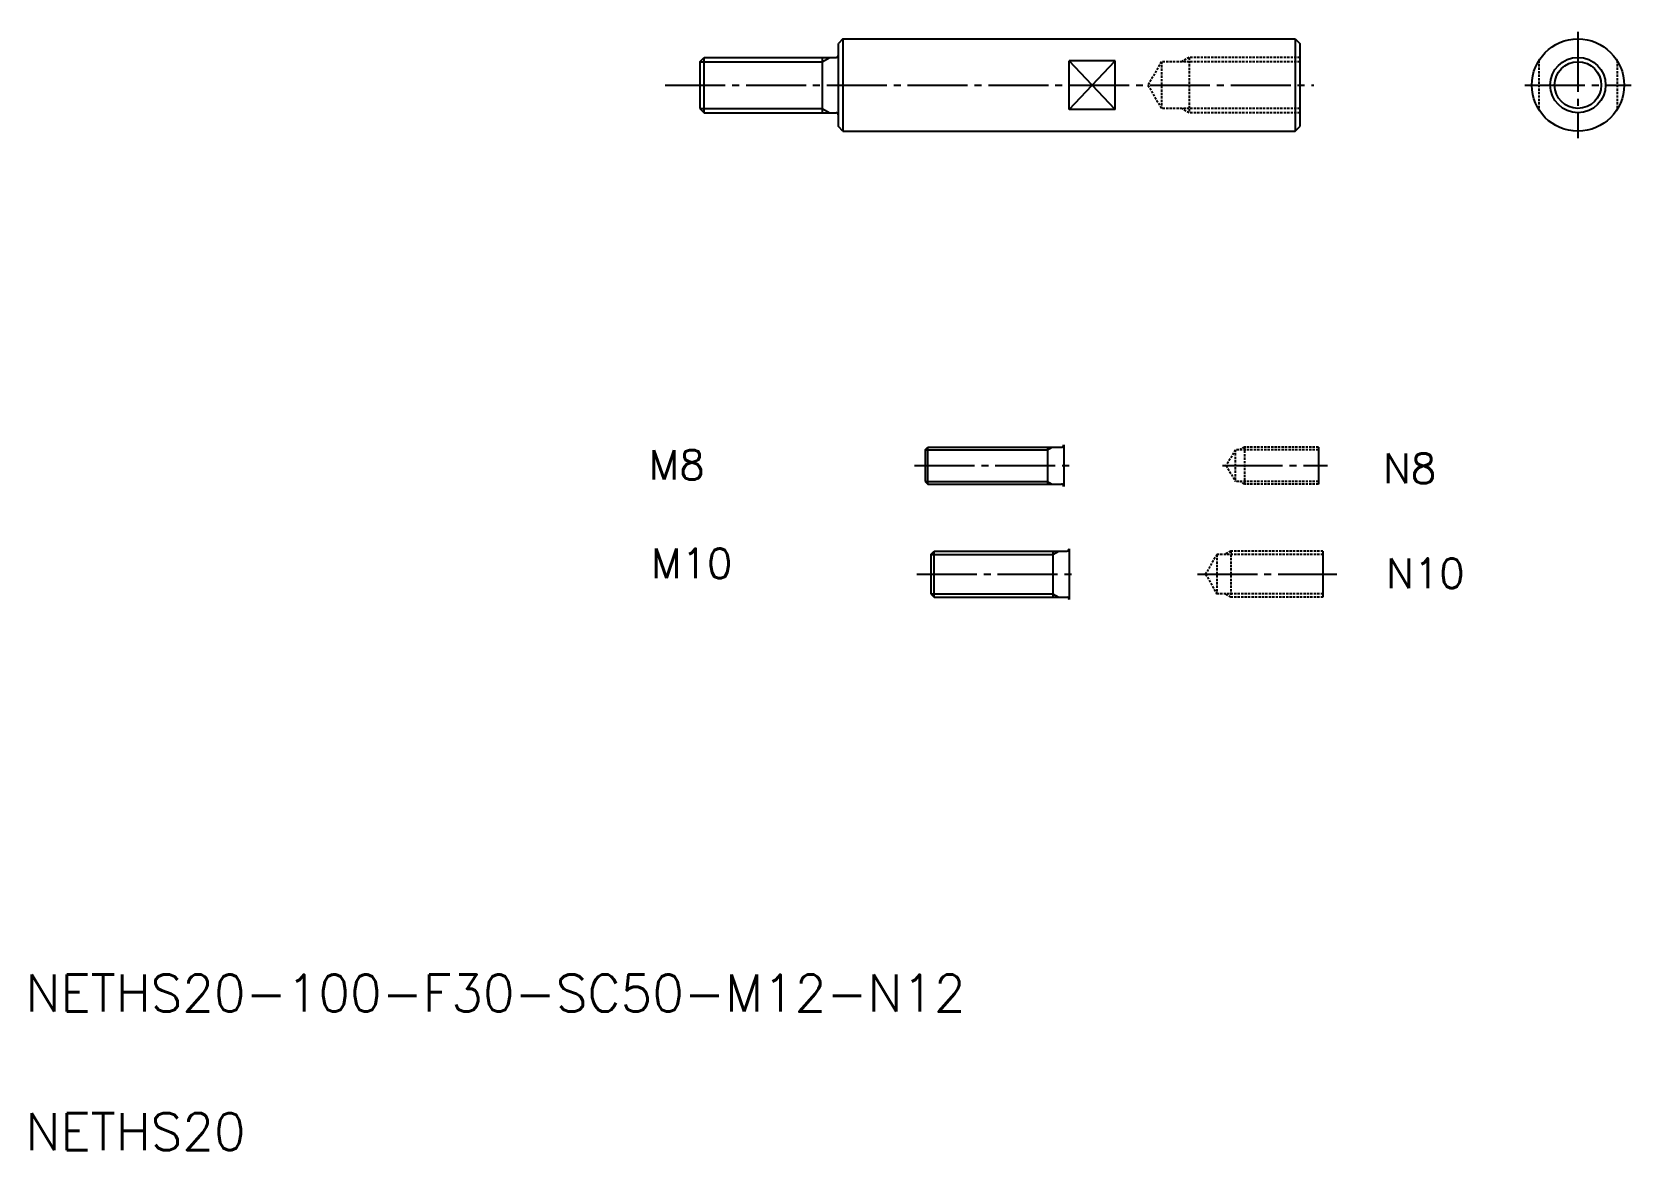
# Model space of a CAD drawing. Extents: x 21 to 368, y 20 to 262.
import ezdxf

# ---------------------------------------------------------------- set-up
doc = ezdxf.new("R2010")
doc.units = 0
doc.linetypes.add('CENTER', pattern=[17.5, 13, -1.5, 1.5, -1.5])
doc.linetypes.add('DASHED', pattern=[0.75, 0.5, -0.25])
doc.layers.get('0').update_dxf_attribs({"linetype": 'CONTINUOUS'})
doc.layers.add('CENTER', color=1, linetype='CENTER')
doc.styles.get("Standard").update_dxf_attribs({"font": 'txt', "height": 6.4, "bigfont": 'BIGFONT'})

msp = doc.modelspace()

# ---------------------------------------------------------------- linework, layer by layer
at = {"color": 7, "linetype": 'CONTINUOUS'}
for p, q in [((197.08, 260.73), (196.08, 259.73)), ((197.08, 260.73), (295.08, 260.73)), ((197.08, 260.73), (197.08, 240.73)), ((295.08, 260.73), (296.08, 259.73)), ((295.08, 260.73), (295.08, 240.73)), ((166.08, 255.79), (167.02, 256.73)), ((167.02, 244.73), (167.02, 256.73)), ((167.02, 256.73), (195.58, 256.73)), ((192.58, 256.73), (192.58, 244.73)), ((196.08, 241.73), (196.08, 259.73)), ((296.08, 259.73), (296.08, 241.73)), ((166.08, 255.79), (166.08, 245.67)), ((246.08, 245.46), (246.08, 256)), ((256.08, 256), (246.08, 256)), ((256.08, 245.46), (256.08, 256)), ((166.08, 245.67), (167.02, 244.73)), ((167.02, 244.73), (195.58, 244.73)), ((256.08, 245.46), (246.08, 245.46)), ((197.08, 240.73), (196.08, 241.73)), ((197.08, 240.73), (295.08, 240.73)), ((295.08, 240.73), (296.08, 241.73)), ((214.92, 171.69), (215.5, 172.27)), ((214.92, 171.69), (214.92, 164.85)), ((215.5, 172.27), (244.42, 172.27)), ((215.5, 164.27), (215.5, 172.27)), ((244.92, 172.77), (244.92, 163.77)), ((300.08, 172.28), (300.08, 164.28)), ((214.92, 164.85), (215.5, 164.27)), ((215.5, 164.27), (244.42, 164.27)), ((216.08, 149.03), (216.83, 149.78)), ((216.08, 149.03), (216.08, 140.53)), ((216.83, 149.78), (245.58, 149.78)), ((216.83, 139.78), (216.83, 149.78)), ((242.58, 149.78), (242.58, 139.78)), ((246.08, 150.28), (246.08, 139.28)), ((301.08, 149.78), (301.08, 139.78)), ((216.08, 140.53), (216.83, 139.78)), ((216.83, 139.78), (245.58, 139.78))]:
    msp.add_line(p, q, dxfattribs=at)
at = {"color": 3, "linetype": 'CONTINUOUS'}
for p, q in [((192.58, 255.79), (194.21, 256.73)), ((166.08, 255.79), (192.58, 255.79)), ((246.08, 245.46), (256.08, 256)), ((256.08, 245.46), (246.08, 256)), ((166.08, 245.67), (192.58, 245.67)), ((192.58, 245.67), (194.21, 244.73)), ((214.92, 171.69), (241.42, 171.69)), ((241.42, 171.69), (242.43, 172.27)), ((214.92, 164.85), (241.42, 164.85)), ((241.42, 164.87), (242.43, 164.29)), ((216.08, 149.03), (242.58, 149.03)), ((242.58, 149.03), (243.88, 149.78)), ((216.08, 140.53), (242.58, 140.53)), ((242.58, 140.53), (243.88, 139.78))]:
    msp.add_line(p, q, dxfattribs=at)
at = {"color": 3, "linetype": 'DASHED'}
for p, q in [((272.08, 256.73), (270.46, 255.79)), ((272.08, 256.73), (272.08, 244.73)), ((296.08, 256.73), (272.08, 256.73)), ((266.08, 255.79), (263.16, 250.73)), ((266.08, 255.79), (266.08, 245.67)), ((296.08, 255.79), (266.08, 255.79)), ((347.82, 256), (347.82, 245.46)), ((364.82, 256), (364.82, 245.46)), ((263.16, 250.73), (266.08, 245.67)), ((296.08, 245.67), (266.08, 245.67)), ((272.08, 244.73), (270.46, 245.67)), ((296.08, 244.73), (272.08, 244.73)), ((282.08, 171.7), (280.11, 168.28)), ((300.08, 171.7), (282.08, 171.7)), ((282.08, 171.7), (282.08, 164.87)), ((284.08, 172.28), (283.07, 171.7)), ((300.08, 172.28), (284.08, 172.28)), ((284.08, 172.28), (284.08, 164.28)), ((280.11, 168.28), (282.08, 164.87)), ((300.08, 164.87), (282.08, 164.87)), ((284.08, 164.28), (283.07, 164.87)), ((300.08, 164.28), (284.08, 164.28)), ((278.08, 149.03), (275.65, 144.81)), ((301.08, 149.03), (278.08, 149.03)), ((278.08, 149.03), (278.08, 140.53)), ((281.08, 149.78), (279.78, 149.03)), ((301.08, 149.78), (281.08, 149.78)), ((281.08, 149.78), (281.08, 139.78)), ((275.65, 144.75), (278.08, 140.53)), ((301.08, 140.53), (278.08, 140.53)), ((281.08, 139.78), (279.78, 140.53)), ((301.08, 139.78), (281.08, 139.78))]:
    msp.add_line(p, q, dxfattribs=at)
msp.add_line((188.6, 244.73), (188.6, 244.73))
at = {"linetype": 'CONTINUOUS'}
msp.add_line((241.42, 172.27), (241.42, 164.29), dxfattribs=at)
at = {"color": 7, "linetype": 'CONTINUOUS'}
for radius in [10, 5.06]:
    msp.add_circle((356.32, 250.73), radius, dxfattribs=at)
at = {"color": 3, "linetype": 'CONTINUOUS'}
msp.add_circle((356.32, 250.73), 6, dxfattribs=at)
at = {"color": 7, "linetype": 'CONTINUOUS'}
for centre, start, end in [((195.58, 257.23), 270, 0), ((195.58, 244.23), 0, 90), ((244.42, 172.77), 270, 0), ((244.42, 163.77), 0, 90), ((245.58, 150.28), 270, 0), ((245.58, 139.28), 0, 90)]:
    msp.add_arc(centre, 0.5, start, end, dxfattribs=at)
at = {"layer": 'CENTER', "color": 1, "linetype": 'CENTER'}
for p, q in [((356.32, 262.23), (356.32, 239.23)), ((158.58, 250.73), (299.08, 250.73)), ((344.82, 250.73), (367.82, 250.73)), ((212.58, 168.28), (246.16, 168.28)), ((279.34, 168.28), (302.08, 168.28)), ((213.08, 144.78), (247.95, 144.78)), ((273.87, 144.78), (304.08, 144.78))]:
    msp.add_line(p, q, dxfattribs=at)

# ---------------------------------------------------------------- texts
at = {"color": 7, "linetype": 'CONTINUOUS'}
for s, height, p in [('M8', 6.4, (155.04, 165.25)), ('N8', 6.4, (314.08, 164.47)), ('M10', 6.4, (155.54, 143.89)), ('N10', 6.4, (314.74, 141.76)), ('NETHS20-100-F30-SC50-M12-N12', 8, (20, 50)), ('NETHS20', 8, (20, 20))]:
    msp.add_text(s, height=height, dxfattribs=at).set_placement(p)

doc.saveas('drawing.dxf')
